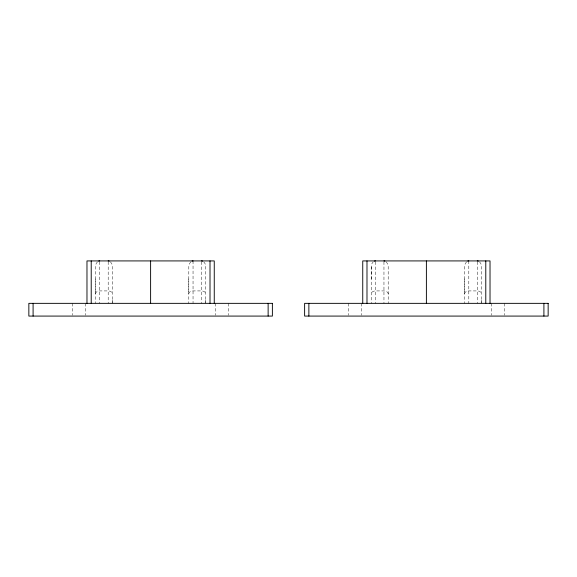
<?xml version="1.0" encoding="UTF-8"?>
<svg xmlns="http://www.w3.org/2000/svg" width="577" height="577" viewBox="0 0 577 577"><rect width="100%" height="100%" fill="white"/><g stroke="black" fill="none" stroke-linecap="round" stroke-linejoin="round"><path stroke-width="0.43" stroke-dasharray="2.88 2.16" d="M95.457 278.922L95.457 293.924A4.241 3 0 0 1 99.706 290.923L108.187 290.923A4.241 3 0 0 1 112.428 293.924M112.428 302.543L112.428 300.134M188.794 278.922L188.794 293.924A4.241 3 0 0 1 193.043 290.923L201.524 290.923A4.241 3 0 0 1 205.765 293.924M205.765 302.543L205.765 300.134M371.235 278.922L371.285 265.961L371.949 263.581L373.24 261.821M464.572 278.922L464.572 293.924A4.241 3 0 0 1 468.812 290.923L477.294 290.923A4.241 3 0 0 1 481.543 293.924M481.543 302.543L481.543 300.134M97.463 261.821L96.099 263.761L95.472 266.48L95.457 303.351M190.807 261.821L189.436 263.761L188.809 266.48L188.794 303.351M466.577 261.821L465.206 263.761L464.579 266.48L464.572 303.351M479.537 261.821L480.929 263.826L481.535 266.545L481.543 303.351M386.193 261.821L387.593 263.826L388.191 266.545L388.206 303.351M203.76 261.821L205.16 263.826L205.758 266.545L205.765 303.351M110.423 261.821L111.823 263.826L112.421 266.545L112.428 303.351M504.24 303.351L504.24 315.23M491.51 303.351L491.51 315.23M477.294 261.807L477.294 303.351M468.812 260.919L468.812 303.351M383.957 261.807L383.957 303.351M375.476 261.807L375.476 303.351M371.235 266.92L371.235 303.351M361.26 303.351L361.26 315.23M348.537 303.351L348.537 315.23M228.463 303.351L228.463 315.23M215.74 303.351L215.74 315.23M201.524 261.807L201.524 303.351M193.043 260.919L193.043 303.351M108.187 261.807L108.187 303.351M99.706 261.807L99.706 303.351M85.49 303.351L85.49 315.23M72.76 303.351L72.76 315.23M388.206 293.924A4.241 3 0 0 0 383.957 290.923L375.476 290.923A4.241 3 0 0 0 371.235 293.924"/><path stroke-width="0.87" d="M98.696 261.092L99.706 260.919M192.033 261.092L193.043 260.919M374.466 261.092L375.476 260.919M467.81 261.092L468.812 260.919M477.294 260.919L478.304 261.092M383.957 260.919L384.967 261.092M201.524 260.919L202.534 261.092M108.187 260.919L109.19 261.092M543.909 303.351L543.909 316.081M490.024 303.351L490.024 260.919L362.745 260.919L362.745 303.351M485.784 260.919L485.784 303.351M426.389 260.919L426.389 303.351M366.986 260.919L366.986 303.351M308.868 303.351L308.868 316.081M268.132 303.351L268.132 316.081M214.255 303.351L214.255 260.919L86.976 260.919L86.976 303.351M210.014 260.919L210.014 303.351M150.611 260.919L150.611 303.351M91.216 260.919L91.216 303.351M33.091 303.351L33.091 316.081M272.38 303.351L28.85 303.351L28.85 316.081L272.38 316.081L272.38 303.351M548.15 303.351L304.62 303.351L304.62 316.081L548.15 316.081L548.15 303.351"/></g></svg>
